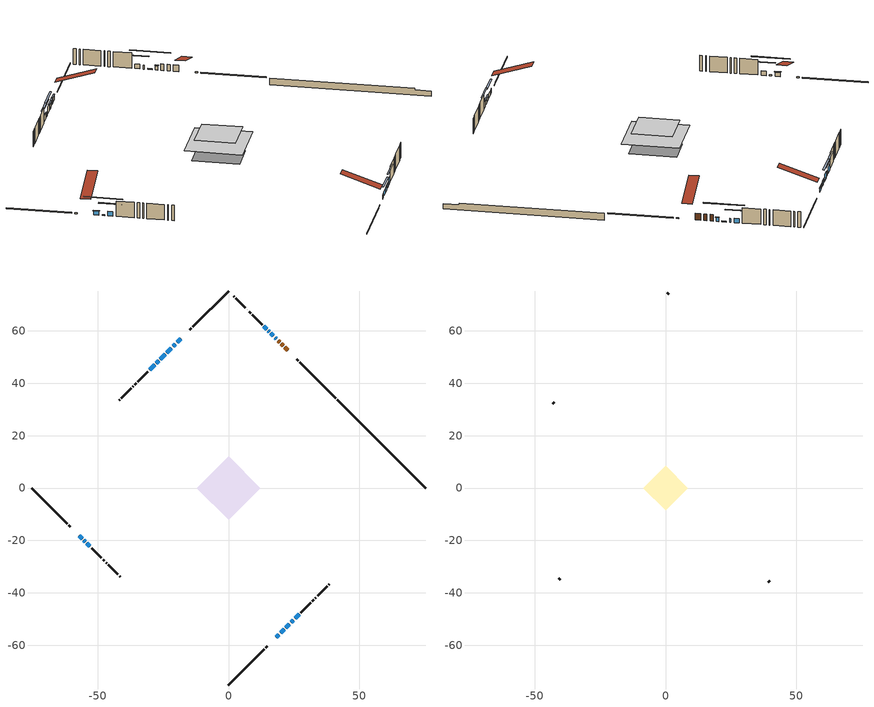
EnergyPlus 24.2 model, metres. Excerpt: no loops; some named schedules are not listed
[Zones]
conditioned space
 floor outside (Floor1 construction): -0.86,0 0,0.86 0.86,0 0,-0.86 z0.45
 floor adiabatic (AdiabaticFloorConstruction): -12.04,0 0,12.04 12.04,0 0,-12.04 z2.89
 floor foundation (Slab1 construction): -8.41,1.6 -1.6,8.41 8.41,-1.6 1.6,-8.41 z-1.68
 wall outside (RimJoist1 construction): 0,-75.21 13.65,-61.56 / -75.21,0 -61.56,-13.65 / 0,75.21 -13.65,61.56 / 40.93,34.28 27.28,47.93 z0.45:0.75
 wall outside (RimJoist2 construction): 14.31,-60.9 14.79,-60.41 / -60.9,-14.31 -60.41,-14.79 / -14.31,60.9 -14.79,60.41 / 26.62,48.59 26.13,49.07 z0.45:0.75
 wall outside (AdiabaticWallConstruction 1): 22.64,52.57 21.49,53.71 / 20.84,54.37 20.21,54.99 / 19.56,55.65 18.94,56.27 z0.45:2.48
 wall outside (AdiabaticWallConstruction): 18.29,-56.91 19.27,-55.94 / 18.28,56.93 17.81,57.4 / -18.29,56.91 -19.59,55.62 / -20.24,54.96 -21.11,54.1 / 21.95,-53.26 23.24,-51.97 / 23.9,-51.31 24.76,-50.45 / -56.91,-18.29 -55.84,-19.37 / -21.76,53.44 -23.49,51.72 / 15.5,59.71 15.23,59.98 / -26.63,48.57 -27.55,47.66 z0.45:1.67; 19.93,-55.28 21.29,-53.92 z0.45:1.82; 17.16,58.05 16.15,59.06 / -55.18,-20.03 -54.67,-20.53 z0.45:0.76; 14.57,60.64 13.49,61.72 / -54.02,-21.19 -52.94,-22.27 z0.45:1.85; -24.14,51.06 -25.98,49.23 / 25.42,-49.79 26.93,-48.28 z0.45:2.48; -28.21,47 -30.15,45.06 z0.45:2.28
 wall outside (Wall1 construction): 27.58,-47.63 31.36,-43.85 / -52.29,-22.92 -48.51,-26.7 / -30.8,44.4 -34.58,40.63 / 12.84,62.37 9.06,66.15 z0.45:5.33
 wall outside (Wall2 construction): 32.01,-43.19 32.52,-42.68 / -47.85,-27.35 -47.34,-27.86 / -35.23,39.97 -35.75,39.46 / 8.4,66.8 7.89,67.31 z0.45:5.33
 wall outside (Wall3 construction): 33.18,-42.03 33.33,-41.88 / -46.69,-28.52 -46.54,-28.67 / -36.4,38.81 -36.55,38.65 / 7.24,67.97 7.09,68.12 z0.45:5.33
 wall outside (Wall4 construction): 33.99,-41.22 37.65,-37.55 / -45.88,-29.33 -42.21,-32.99 / -37.21,38 -40.87,34.33 / 6.43,68.78 2.76,72.44 z0.45:5.33
 wall outside (Wall5 construction): 38.31,-36.9 38.5,-36.71 / -41.56,-33.65 -41.37,-33.84 / -41.53,33.68 -41.72,33.49 / 2.11,73.1 1.92,73.29 z0.45:5.33
 wall foundation (FoundationWall1 construction): 41.59,33.62,-1.68 41.59,33.62,0.45 71.85,3.36,0.45 71.85,3.36,-0.06 75.21,0,-0.06 75.21,0,-1.68
 window (WindowConstruction 14): 18.29,-56.91 19.27,-55.94 z0.45:1.67
 window (WindowConstruction 6): 18.28,56.93 17.81,57.4 z0.45:1.67
 window (WindowConstruction 7): -18.29,56.91 -19.59,55.62 z0.45:1.67
 window (WindowConstruction 8): -20.24,54.96 -21.11,54.1 z0.45:1.67
 window (WindowConstruction 9): 19.93,-55.28 21.29,-53.92 z0.45:1.82
 window (WindowConstruction 10): 21.95,-53.26 23.24,-51.97 z0.45:1.67
 window (WindowConstruction 11): 23.9,-51.31 24.76,-50.45 z0.45:1.67
 window (WindowConstruction 12): -56.91,-18.29 -55.84,-19.37 z0.45:1.67
 window (WindowConstruction 13): -21.76,53.44 -23.49,51.72 z0.45:1.67
 window (WindowConstruction 16): 17.16,58.05 16.15,59.06 z0.45:0.75
 window (WindowConstruction 17): -55.18,-20.03 -54.68,-20.53 z0.45:0.75
 window (WindowConstruction 15): 15.49,59.71 15.23,59.98 z0.45:1.67
 window (WindowConstruction): 14.57,60.64 13.49,61.71 z0.45:1.85
 window (WindowConstruction 1): -24.14,51.06 -25.98,49.23 z0.45:2.48
 window (WindowConstruction 2): -26.63,48.57 -27.55,47.66 z0.45:1.67
 window (WindowConstruction 3): 25.42,-49.79 26.92,-48.28 z0.45:2.48
 window (WindowConstruction 4): -54.02,-21.19 -52.94,-22.27 z0.45:1.85
 window (WindowConstruction 5): -28.21,47 -30.15,45.06 z0.45:2.28
 door (Door): 22.63,52.57 21.49,53.71 z0.45:2.48
 door (Door 1): 20.84,54.37 20.22,54.99 z0.45:2.48
 door (Door 2): 19.56,55.65 18.94,56.27 z0.45:2.48
 ceiling adiabatic (AdiabaticFloorConstruction): 0,-12.04 12.04,0 0,12.04 -12.04,0 z2.89
attic - vented
 floor to conditioned space (Floor2 construction Reversed): -8.52,0 0,8.52 8.52,0 0,-8.52 z5.33
 wall outside (Wall6 construction): 39.16,-36.05 39.76,-35.45 / -40.71,-34.5 -40.11,-35.1 / -42.38,32.83 -42.98,32.23 / 1.26,73.95 0.66,74.55 z0.45:5.33
 roof outside (Roof1 construction): 17.64,-57.57,5.33 9.34,-49.28,9.24 7.16,-51.46,9.24 15.45,-59.76,5.33; -57.57,-17.64,5.33 -49.28,-9.34,9.24 -51.46,-7.16,9.24 -59.76,-15.45,5.33; -17.64,57.57,5.33 -9.34,49.28,9.24 -7.16,51.46,9.24 -15.45,59.76,5.33; 23.29,51.92,5.33 15,43.62,9.24 17.18,41.44,9.24 25.48,49.73,5.33
shading: 17.67,57.54 18.42,56.79 18.71,57.08 17.96,57.83 z1.87; -19.73,55.48 -18.15,57.06 -18.44,57.35 -20.02,55.77 z1.87; -21.25,53.96 -20.1,55.11 -20.39,55.4 -21.54,54.25 z1.87; 23.16,-52.05 18.06,-57.15 18.35,-57.44 23.45,-52.34 z4.46; 23.38,-51.82 21.8,-53.4 22.1,-53.69 23.67,-52.12 z1.87; 24.9,-50.31 23.75,-51.45 24.05,-51.74 25.19,-50.6 z1.87; -55.69,-19.51 -57.06,-18.15 -57.35,-18.44 -55.98,-19.8 z1.87; -23.63,51.58 -21.62,53.59 -21.91,53.88 -23.92,51.87 z1.87; 12.35,62.86 20.96,54.25 21.25,54.54 12.64,63.15 z6.13; -50.87,-24.33 -58.98,-16.22 -59.27,-16.52 -51.16,-24.63 z6.13; 11.63,63.58 16.44,58.77 16.73,59.06 11.92,63.87 z4.49; -27.84,47.36 -22.28,52.93 -22.57,53.22 -28.13,47.66 z5.12; -29.42,45.79 -24.77,50.44 -25.06,50.73 -29.71,46.08 z4.31; 28.79,-46.42 23.55,-51.66 23.84,-51.95 29.08,-46.71 z5.12; -51.08,-24.13 -55.89,-19.32 -56.18,-19.61 -51.37,-24.42 z4.49; -32.01,43.19 -26.34,48.87 -26.63,49.16 -32.3,43.49 z4.92
[Building]
Building 1: Terrain=Suburbs
[Site:Location]
Toronto City Centre_ON: Latitude {deg}=43.63; Longitude {deg}=-79.39; Time Zone {hr}=-5; Elevation {m}=77; Keep Site Location Information=Yes
[Site:GroundTemperature:Shallow]
5.01852, 3.26908, 3.12898, 3.95918, 7.29196, 10.6092, 13.4851, 15.3069, 15.4617, 13.9799, 11.1774, 7.9619
[Site:WaterMainsTemperature]
Calculation Method=Schedule; Temperature Schedule=mains temperature schedule
[Material] Roughness=Rough; Thermal Absorptance=0.9
Name | Thickness {m} | Conductivity {W/m-K} | Density {kg/m3} | Specific Heat {J/kg-K} | Solar Absorptance | Visible Absorptance
asphalt or fiberglass shingles | 0.00635 | 0.162714 | 1121.4 | 1465.45 | 0.4 | 0.4
ceiling loosefill ins | 0.169333 | 0.0480833 | 16.02 | 1046.75 | 0.7 | 0.7
ceiling stud and cavity | 0.1397 | 1.10185 | 65.682 | 1177.47 | 0.7 | 0.7
concrete 4.0 in. | 0.1016 | 1.803125 | 2242.8 | 837.4 | 0.7 | 0.7
concrete 8.0 in. | 0.2032 | 1.803125 | 2242.8 | 837.4 | 0.7 | 0.7
door material | 0.04445 | 0.053851 | 512.64 | 1214.23 | 0.7 | 0.7
door material 1 | 0.04445 | 0.20624 | 512.64 | 1214.23 | 0.7 | 0.7
exterior vertical ins | 0.0457286 | 0.029427 | 32.04 | 1214.23 | 0.7 | 0.7
floor covering | 0.0127 | 0.0433444 | 54.468 | 1339.84 | 0.6 | 0.6
floor rigid ins; rim joist rigid ins; wall rigid ins | 0.051816 | 0.029427 | 32.04 | 1214.23 | 0.7 | 0.7
floor rigid ins 1; wall rigid ins 1 | 0.512978 | 0.029427 | 32.04 | 1214.23 | 0.7 | 0.7
floor stud and cavity | 0.1397 | 0.0884282 | 92.3553 | 1139.71 | 0.7 | 0.7
floor stud and cavity 1 | 0.1397 | 1.75129 | 37.0049 | 1207.88 | 0.7 | 0.7
furniture material conditioned space 1 | 0.1524 | 0.115458 | 640.8 | 1214.23 | 0.6 | 0.6
gypsum board | 0.0127 | 0.160291 | 801 | 837.4 | 0.6 | 0.6
gypsum board 1 | 0.0127 | 0.160291 | 801 | 837.4 | 0.7 | 0.7
osb sheathing 0.5 in. | 0.0127 | 0.115458 | 512.64 | 1214.23 | 0.7 | 0.7
osb sheathing 0.75 in. | 0.01905 | 0.115458 | 512.64 | 1214.23 | 0.7 | 0.7
osb sheathing 2.0 in. | 0.0508 | 0.115458 | 512.64 | 1214.23 | 0.7 | 0.7
rim joist stud and cavity | 0.0508 | 0.035244 | 125.044 | 1163.47 | 0.6 | 0.6
rim joist stud and cavity 1 | 0.0508 | 0.0382839 | 125.044 | 1163.47 | 0.6 | 0.6
slab rigid ins | 0.0052842 | 0.029427 | 32.04 | 1214.23 | 0.7 | 0.7
wall stud and cavity | 0.1397 | 0.158996 | 139.0536 | 1170.24 | 0.7 | 0.7
wall stud and cavity 1 | 0.1397 | 0.424288 | 139.0536 | 1170.24 | 0.7 | 0.7
wall stud and cavity 2 | 0.1397 | 0.290624 | 139.0536 | 1170.24 | 0.7 | 0.7
wall stud and cavity 3 | 0.1397 | 0.161917 | 139.0536 | 1170.24 | 0.7 | 0.7
wall stud and cavity 4 | 0.1397 | 0.344961 | 139.0536 | 1170.24 | 0.7 | 0.7
wall stud and cavity 5 | 0.0889 | 6.1454 | 50.32683 | 1063.81 | 0.6 | 0.6
wall stud and cavity 6 | 0.0889 | 0.380278 | 52.3479 | 1209.89 | 0.7 | 0.7
wall stud and cavity 7 | 0.0889 | 0.391764 | 83.0341 | 1211.67 | 0.7 | 0.7
wood siding | 0.0254 | 0.102417 | 544.68 | 1172.36 | 0.4 | 0.4
wood siding 1 | 0.00254 | 0.102417 | 544.68 | 1172.36 | 0.4 | 0.4
wood siding 2; wood siding 3; wood siding 4 | 0.0254 | 0.102417 | 544.68 | 1172.36 | 0.7 | 0.7
[WindowMaterial:SimpleGlazingSystem]
Name | U-Factor {W/m2-K} | Solar Heat Gain Coefficient
WindowMaterial | 2.91792 | 0.63
WindowMaterial 1 | 2.95029 | 0.62
WindowMaterial 10 | 3.30687 | 0.59
WindowMaterial 11 | 3.19501 | 0.31
WindowMaterial 2 | 2.93212 | 0.61
WindowMaterial 3 | 2.8884 | 0.67
WindowMaterial 4 | 2.88499 | 0.67
WindowMaterial 5 | 2.97868 | 0.54
WindowMaterial 6 | 2.93496 | 0.6
WindowMaterial 7 | 2.90941 | 0.64
WindowMaterial 8 | 2.92474 | 0.62
WindowMaterial 9 | 3.310274 | 0.62
[Construction]
AdiabaticFloorConstruction: floor stud and cavity 1, floor rigid ins 1, osb sheathing 0.75 in., floor covering
AdiabaticWallConstruction: wood siding 3, wall rigid ins 1, wall stud and cavity 6, gypsum board
AdiabaticWallConstruction 1: wood siding 4, wall rigid ins 1, wall stud and cavity 6, gypsum board
Door; Door 1: door material
Door 2: door material 1
Floor1 construction: floor stud and cavity, floor rigid ins, osb sheathing 0.75 in., floor covering
Floor2 construction Reversed: gypsum board, ceiling stud and cavity, ceiling loosefill ins
FoundationWall1 construction: concrete 8.0 in., gypsum board 1
furniture construction conditioned space 1: furniture material conditioned space 1
PartitionWallConstruction: gypsum board, wall stud and cavity 7, gypsum board
RimJoist1 construction: wood siding 2, rim joist rigid ins, osb sheathing 2.0 in., rim joist stud and cavity
RimJoist2 construction: wood siding 2, rim joist rigid ins, osb sheathing 2.0 in., rim joist stud and cavity 1
Roof1 construction: asphalt or fiberglass shingles
Slab1 construction: slab rigid ins, concrete 4.0 in.
Wall1 construction: wood siding, wall rigid ins, osb sheathing 0.5 in., wall stud and cavity, gypsum board
Wall2 construction: wood siding, wall rigid ins, osb sheathing 0.5 in., wall stud and cavity 1, gypsum board
Wall3 construction: wood siding, wall rigid ins, osb sheathing 0.5 in., wall stud and cavity 2, gypsum board
Wall4 construction: wood siding, wall rigid ins, osb sheathing 0.5 in., wall stud and cavity 3, gypsum board
Wall5 construction: wood siding, wall rigid ins, osb sheathing 0.5 in., wall stud and cavity 4, gypsum board
Wall6 construction: wood siding 1, wall stud and cavity 5
WindowConstruction; WindowConstruction 10; WindowConstruction 4; WindowConstruction 7: WindowMaterial
WindowConstruction 1: WindowMaterial 1
WindowConstruction 11; WindowConstruction 8: WindowMaterial 6
WindowConstruction 12: WindowMaterial 8
WindowConstruction 13; WindowConstruction 9: WindowMaterial 7
WindowConstruction 14: WindowMaterial 9
WindowConstruction 15: WindowMaterial 10
WindowConstruction 16; WindowConstruction 17: WindowMaterial 11
WindowConstruction 2: WindowMaterial 2
WindowConstruction 3: WindowMaterial 3
WindowConstruction 5: WindowMaterial 4
WindowConstruction 6: WindowMaterial 5
[Zone] Multiplier=1; Part of Total Floor Area=Yes
Name | Volume {m3}
attic - vented | 92.043
conditioned space | 1106.1
[Space]
Name | Zone | Volume {m3}
attic - vented 1 | attic - vented | 92.043
conditioned space 1 | conditioned space | 1106.1
[ZoneInfiltration:EffectiveLeakageArea]
infil attic - vented 1: Zone or Space=attic - vented 1; Schedule=Always On Discrete; Effective Air Leakage Area {cm2}=6106.11; Stack Coefficient=0.000611004; Wind Coefficient=1.6701e-05
[ZoneMixing]
whole house fan mix: Zone or Space=attic - vented; Schedule=Always On Continuous; Design Flow Rate Calculation Method=Flow/Zone; Design Flow Rate {m3/s}=0; Source Zone or Space=conditioned space
[SurfaceProperty:ExposedFoundationPerimeter]
Slab1: Exposed Perimeter Calculation Method=TotalExposedPerimeter; Total Exposed Perimeter {m}=47.548
[InternalMass] Zone or ZoneList=conditioned space; Space or SpaceList=conditioned space 1
Name | Construction | Surface Area {m2}
furniture mass conditioned space 1 | furniture construction conditioned space 1 | 171
partition wall mass | PartitionWallConstruction | 427.5
[Lights]
interior lighting: Zone or ZoneList or Space or SpaceList=conditioned space 1; Schedule=interior lighting schedule; Design Level Calculation Method=LightingLevel; Lighting Level {W}=343.2; Return Air Fraction=0; Fraction Radiant=0.6; Fraction Visible=0.2; Fraction Replaceable=1
[People]
occupants: Zone or ZoneList or Space or SpaceList=conditioned space 1; Number of People Schedule=occupants schedule; Number of People Calculation Method=People; Number of People=3; Fraction Radiant=0.314171; Sensible Heat Fraction=0.56303; Activity Level Schedule=occupants activity schedule; Carbon Dioxide Generation Rate {m3/s-W}=0; Enable ASHRAE 55 Comfort Warnings=No; Mean Radiant Temperature Calculation Type=EnclosureAveraged
[ElectricEquipment] Zone or ZoneList or Space or SpaceList=conditioned space 1; Design Level Calculation Method=EquipmentLevel
Name | Schedule | Design Level {W} | Fraction Latent | Fraction Radiant | Fraction Lost
clothes dryer | clothes dryer schedule | 140.772 | 0.015 | 0.081 | 0.85
clothes washer | clothes washer schedule | 32.1985 | 0.03 | 0.162 | 0.7
cooking range | cooking range schedule | 215.147 | 0.08 | 0.432 | 0.2
dishwasher | dishwasher schedule | 66.8632 | 0.3 | 0.18 | 0.4
fridge | fridge schedule | 72.9452 | 0 | 0.6 | 0
mech vent bath fan 0 | mech vent bath fan 0 schedule | 50.2 | 0 | 0 | 1
mech vent bath fan 1 | mech vent bath fan 1 schedule | 50.2 | 0 | 0 | 1
mech vent house fan | mech vent house fan schedule | 0 | 0 | 0 | 1
mech vent house fan cfis | mech vent house fan cfis schedule | 0 | 0 | 0 | 0
mech vent range fan 0 | mech vent range fan 0 schedule | 57 | 0 | 0 | 1
misc plug loads | misc plug loads schedule | 494.7 | 0.045 | 0.513 | 0.1
whole house fan | Always On Discrete | 0 | 0 | 0 | 1
[OtherEquipment] Zone or ZoneList or Space or SpaceList=conditioned space 1; Design Level Calculation Method=EquipmentLevel
Name | Fuel Type | Schedule | Design Level {W} | Fraction Latent | Fraction Radiant | Fraction Lost
clothes dryer 1 | Electricity | clothes dryer schedule | 0 | 0.015 | 0.081 | 0.85
cooking range 1 | Electricity | cooking range schedule | 0 | 0.08 | 0.432 | 0.2
general water use latent | None | general water use schedule | 62.594 | 1 | 0 | 0
general water use sensible | None | general water use schedule | -61.6891 | 0 | 0.6 | 0
mech vent house fan latent load | None | Always On Discrete | 0 | 1 | 0 | 0
mech vent house fan sensible load | None | Always On Discrete | 0 | 0 | 0 | 0
water heater energy adjustment1 | NaturalGas | Always On Discrete | 0.01 | 0 | 0 | 1
[ZoneInfiltration:DesignFlowRate] Zone or ZoneList or Space or SpaceList=conditioned space 1; Schedule=Always On Discrete; Design Flow Rate Calculation Method=Flow/Zone; Design Flow Rate {m3/s}=0
infil flow; natural vent flow; whole house fan flow
[Foundation:Kiva]
Foundation Kiva 1: Initial Indoor Air Temperature {C}=18; Wall Height Above Grade {m}=0.450007; Wall Depth Below Slab {m}=0.2032; Custom Block Material Name 1=exterior vertical ins; Custom Block Depth 1 {m}=2.13; Custom Block X Position 1 {m}=0.2159; Custom Block Z Position 1 {m}=0
[Foundation:Kiva:Settings]
Soil Conductivity {W/m-K}=0.849921; Soil Density {kg/m3}=1842.3; Soil Specific Heat {J/kg-K}=418.7; Ground Solar Absorptivity=0.9; Ground Thermal Absorptivity=0.9; Ground Surface Roughness {m}=0.03; Far-Field Width {m}=40; Deep-Ground Boundary Condition=ZeroFlux; Deep-Ground Depth {m}=40; Minimum Cell Dimension {m}=0.2; Maximum Cell Growth Coefficient=3; Simulation Timestep=Timestep
[Exterior:Lights]
exterior lighting: Schedule=exterior lighting schedule; Design Level {W}=75.6
[Schedule:Constant]
Name | Hourly Value
Always On Continuous; mech vent house fan schedule; mech vent house fan cfis schedule; Always On Discrete | 1
occupants activity schedule | 117.228
fridge schedule | 0
[Schedule:Week:Daily]
interior lighting schedule Week Rule - Jan1-Jan27: interior lighting schedule day, interior lighting schedule day, interior lighting schedule day, interior lighting schedule day, interior lighting schedule day, interior lighting schedule day, interior lighting schedule day, interior lighting schedule default day, interior lighting schedule default day, interior lighting schedule default day, interior lighting schedule default day, interior lighting schedule default day
interior lighting schedule Week Rule - Jan28-Feb3: interior lighting schedule day, interior lighting schedule day, interior lighting schedule day, interior lighting schedule day, interior lighting schedule day 1, interior lighting schedule day 1, interior lighting schedule day 1, interior lighting schedule default day, interior lighting schedule default day, interior lighting schedule default day, interior lighting schedule default day, interior lighting schedule default day
interior lighting schedule Week Rule - Feb4-Feb24: interior lighting schedule day 1, interior lighting schedule day 1, interior lighting schedule day 1, interior lighting schedule day 1, interior lighting schedule day 1, interior lighting schedule day 1, interior lighting schedule day 1, interior lighting schedule default day, interior lighting schedule default day, interior lighting schedule default day, interior lighting schedule default day, interior lighting schedule default day
interior lighting schedule Week Rule - Feb25-Mar3: interior lighting schedule day 1, interior lighting schedule day 1, interior lighting schedule day 1, interior lighting schedule day 1, interior lighting schedule day 2, interior lighting schedule day 2, interior lighting schedule day 2, interior lighting schedule default day, interior lighting schedule default day, interior lighting schedule default day, interior lighting schedule default day, interior lighting schedule default day
interior lighting schedule Week Rule - Mar4-Mar31: interior lighting schedule day 2, interior lighting schedule day 2, interior lighting schedule day 2, interior lighting schedule day 2, interior lighting schedule day 2, interior lighting schedule day 2, interior lighting schedule day 2, interior lighting schedule default day, interior lighting schedule default day, interior lighting schedule default day, interior lighting schedule default day, interior lighting schedule default day
interior lighting schedule Week Rule - Apr1-Apr28: interior lighting schedule day 3, interior lighting schedule day 3, interior lighting schedule day 3, interior lighting schedule day 3, interior lighting schedule day 3, interior lighting schedule day 3, interior lighting schedule day 3, interior lighting schedule default day, interior lighting schedule default day, interior lighting schedule default day, interior lighting schedule default day, interior lighting schedule default day
interior lighting schedule Week Rule - Apr29-May5: interior lighting schedule day 3, interior lighting schedule day 3, interior lighting schedule day 4, interior lighting schedule day 4, interior lighting schedule day 4, interior lighting schedule day 4, interior lighting schedule day 4, interior lighting schedule default day, interior lighting schedule default day, interior lighting schedule default day, interior lighting schedule default day, interior lighting schedule default day
interior lighting schedule Week Rule - May6-May26: interior lighting schedule day 4, interior lighting schedule day 4, interior lighting schedule day 4, interior lighting schedule day 4, interior lighting schedule day 4, interior lighting schedule day 4, interior lighting schedule day 4, interior lighting schedule default day, interior lighting schedule default day, interior lighting schedule default day, interior lighting schedule default day, interior lighting schedule default day
interior lighting schedule Week Rule - May27-Jun2: interior lighting schedule day 4, interior lighting schedule day 4, interior lighting schedule day 4, interior lighting schedule day 4, interior lighting schedule day 4, interior lighting schedule day 5, interior lighting schedule day 5, interior lighting schedule default day, interior lighting schedule default day, interior lighting schedule default day, interior lighting schedule default day, interior lighting schedule default day
interior lighting schedule Week Rule - Jun3-Jun30: interior lighting schedule day 5, interior lighting schedule day 5, interior lighting schedule day 5, interior lighting schedule day 5, interior lighting schedule day 5, interior lighting schedule day 5, interior lighting schedule day 5, interior lighting schedule default day, interior lighting schedule default day, interior lighting schedule default day, interior lighting schedule default day, interior lighting schedule default day
interior lighting schedule Week Rule - Jul1-Jul28: interior lighting schedule day 6, interior lighting schedule day 6, interior lighting schedule day 6, interior lighting schedule day 6, interior lighting schedule day 6, interior lighting schedule day 6, interior lighting schedule day 6, interior lighting schedule default day, interior lighting schedule default day, interior lighting schedule default day, interior lighting schedule default day, interior lighting schedule default day
interior lighting schedule Week Rule - Jul29-Aug4: interior lighting schedule day 6, interior lighting schedule day 6, interior lighting schedule day 6, interior lighting schedule day 7, interior lighting schedule day 7, interior lighting schedule day 7, interior lighting schedule day 7, interior lighting schedule default day, interior lighting schedule default day, interior lighting schedule default day, interior lighting schedule default day, interior lighting schedule default day
interior lighting schedule Week Rule - Aug5-Aug25: interior lighting schedule day 7, interior lighting schedule day 7, interior lighting schedule day 7, interior lighting schedule day 7, interior lighting schedule day 7, interior lighting schedule day 7, interior lighting schedule day 7, interior lighting schedule default day, interior lighting schedule default day, interior lighting schedule default day, interior lighting schedule default day, interior lighting schedule default day
interior lighting schedule Week Rule - Aug26-Sep1: interior lighting schedule day 7, interior lighting schedule day 7, interior lighting schedule day 7, interior lighting schedule day 7, interior lighting schedule day 7, interior lighting schedule day 7, interior lighting schedule day 8, interior lighting schedule default day, interior lighting schedule default day, interior lighting schedule default day, interior lighting schedule default day, interior lighting schedule default day
interior lighting schedule Week Rule - Sep2-Sep29: interior lighting schedule day 8, interior lighting schedule day 8, interior lighting schedule day 8, interior lighting schedule day 8, interior lighting schedule day 8, interior lighting schedule day 8, interior lighting schedule day 8, interior lighting schedule default day, interior lighting schedule default day, interior lighting schedule default day, interior lighting schedule default day, interior lighting schedule default day
interior lighting schedule Week Rule - Sep30-Oct6: interior lighting schedule day 8, interior lighting schedule day 9, interior lighting schedule day 9, interior lighting schedule day 9, interior lighting schedule day 9, interior lighting schedule day 9, interior lighting schedule day 9, interior lighting schedule default day, interior lighting schedule default day, interior lighting schedule default day, interior lighting schedule default day, interior lighting schedule default day
interior lighting schedule Week Rule - Oct7-Oct27: interior lighting schedule day 9, interior lighting schedule day 9, interior lighting schedule day 9, interior lighting schedule day 9, interior lighting schedule day 9, interior lighting schedule day 9, interior lighting schedule day 9, interior lighting schedule default day, interior lighting schedule default day, interior lighting schedule default day, interior lighting schedule default day, interior lighting schedule default day
interior lighting schedule Week Rule - Oct28-Nov3: interior lighting schedule day 9, interior lighting schedule day 9, interior lighting schedule day 9, interior lighting schedule day 9, interior lighting schedule day 10, interior lighting schedule day 10, interior lighting schedule day 10, interior lighting schedule default day, interior lighting schedule default day, interior lighting schedule default day, interior lighting schedule default day, interior lighting schedule default day
interior lighting schedule Week Rule - Nov4-Nov24: interior lighting schedule day 10, interior lighting schedule day 10, interior lighting schedule day 10, interior lighting schedule day 10, interior lighting schedule day 10, interior lighting schedule day 10, interior lighting schedule day 10, interior lighting schedule default day, interior lighting schedule default day, interior lighting schedule default day, interior lighting schedule default day, interior lighting schedule default day
interior lighting schedule Week Rule - Nov25-Dec1: interior lighting schedule day 10, interior lighting schedule day 10, interior lighting schedule day 10, interior lighting schedule day 10, interior lighting schedule day 10, interior lighting schedule day 10, interior lighting schedule day 11, interior lighting schedule default day, interior lighting schedule default day, interior lighting schedule default day, interior lighting schedule default day, interior lighting schedule default day
interior lighting schedule Week Rule - Dec2-Dec31: interior lighting schedule day 11, interior lighting schedule day 11, interior lighting schedule day 11, interior lighting schedule day 11, interior lighting schedule day 11, interior lighting schedule day 11, interior lighting schedule day 11, interior lighting schedule default day, interior lighting schedule default day, interior lighting schedule default day, interior lighting schedule default day, interior lighting schedule default day
occupants schedule Week Rule - Jan1-Dec31: occupants schedule day, occupants schedule day, occupants schedule day, occupants schedule day, occupants schedule day, occupants schedule day, occupants schedule day, occupants schedule default day, occupants schedule default day, occupants schedule default day, occupants schedule default day, occupants schedule default day
clothes dryer schedule Week Rule - Jan1-Dec31: clothes dryer schedule day, clothes dryer schedule day, clothes dryer schedule day, clothes dryer schedule day, clothes dryer schedule day, clothes dryer schedule day, clothes dryer schedule day, clothes dryer schedule default day, clothes dryer schedule default day, clothes dryer schedule default day, clothes dryer schedule default day, clothes dryer schedule default day
clothes washer schedule Week Rule - Jan1-Dec31: clothes washer schedule day, clothes washer schedule day, clothes washer schedule day, clothes washer schedule day, clothes washer schedule day, clothes washer schedule day, clothes washer schedule day, clothes washer schedule default day, clothes washer schedule default day, clothes washer schedule default day, clothes washer schedule default day, clothes washer schedule default day
cooking range schedule Week Rule - Jan1-Dec31: cooking range schedule day, cooking range schedule day, cooking range schedule day, cooking range schedule day, cooking range schedule day, cooking range schedule day, cooking range schedule day, cooking range schedule default day, cooking range schedule default day, cooking range schedule default day, cooking range schedule default day, cooking range schedule default day
dishwasher schedule Week Rule - Jan1-Dec31: dishwasher schedule day, dishwasher schedule day, dishwasher schedule day, dishwasher schedule day, dishwasher schedule day, dishwasher schedule day, dishwasher schedule day, dishwasher schedule default day, dishwasher schedule default day, dishwasher schedule default day, dishwasher schedule default day, dishwasher schedule default day
mech vent bath fan 0 schedule Week Rule - Jan1-Dec31: mech vent bath fan 0 schedule day, mech vent bath fan 0 schedule day, mech vent bath fan 0 schedule day, mech vent bath fan 0 schedule day, mech vent bath fan 0 schedule day, mech vent bath fan 0 schedule day, mech vent bath fan 0 schedule day, mech vent bath fan 0 schedule default day, mech vent bath fan 0 schedule default day, mech vent bath fan 0 schedule default day, mech vent bath fan 0 schedule default day, mech vent bath fan 0 schedule default day
mech vent bath fan 1 schedule Week Rule - Jan1-Dec31: mech vent bath fan 1 schedule day, mech vent bath fan 1 schedule day, mech vent bath fan 1 schedule day, mech vent bath fan 1 schedule day, mech vent bath fan 1 schedule day, mech vent bath fan 1 schedule day, mech vent bath fan 1 schedule day, mech vent bath fan 1 schedule default day, mech vent bath fan 1 schedule default day, mech vent bath fan 1 schedule default day, mech vent bath fan 1 schedule default day, mech vent bath fan 1 schedule default day
mech vent range fan 0 schedule Week Rule - Jan1-Dec31: mech vent range fan 0 schedule day, mech vent range fan 0 schedule day, mech vent range fan 0 schedule day, mech vent range fan 0 schedule day, mech vent range fan 0 schedule day, mech vent range fan 0 schedule day, mech vent range fan 0 schedule day, mech vent range fan 0 schedule default day, mech vent range fan 0 schedule default day, mech vent range fan 0 schedule default day, mech vent range fan 0 schedule default day, mech vent range fan 0 schedule default day
misc plug loads schedule Week Rule - Jan1-Dec31: misc plug loads schedule day, misc plug loads schedule day, misc plug loads schedule day, misc plug loads schedule day, misc plug loads schedule day, misc plug loads schedule day, misc plug loads schedule day, misc plug loads schedule default day, misc plug loads schedule default day, misc plug loads schedule default day, misc plug loads schedule default day, misc plug loads schedule default day
general water use schedule Week Rule - Jan1-Dec31: general water use schedule day, general water use schedule day, general water use schedule day, general water use schedule day, general water use schedule day, general water use schedule day, general water use schedule day, general water use schedule default day, general water use schedule default day, general water use schedule default day, general water use schedule default day, general water use schedule default day
exterior lighting schedule Week Rule - Jan1-Jan27: exterior lighting schedule day, exterior lighting schedule day, exterior lighting schedule day, exterior lighting schedule day, exterior lighting schedule day, exterior lighting schedule day, exterior lighting schedule day, exterior lighting schedule default day, exterior lighting schedule default day, exterior lighting schedule default day, exterior lighting schedule default day, exterior lighting schedule default day
exterior lighting schedule Week Rule - Jan28-Feb3: exterior lighting schedule day, exterior lighting schedule day, exterior lighting schedule day, exterior lighting schedule day, exterior lighting schedule day 1, exterior lighting schedule day 1, exterior lighting schedule day 1, exterior lighting schedule default day, exterior lighting schedule default day, exterior lighting schedule default day, exterior lighting schedule default day, exterior lighting schedule default day
exterior lighting schedule Week Rule - Feb4-Feb24: exterior lighting schedule day 1, exterior lighting schedule day 1, exterior lighting schedule day 1, exterior lighting schedule day 1, exterior lighting schedule day 1, exterior lighting schedule day 1, exterior lighting schedule day 1, exterior lighting schedule default day, exterior lighting schedule default day, exterior lighting schedule default day, exterior lighting schedule default day, exterior lighting schedule default day
exterior lighting schedule Week Rule - Feb25-Mar3: exterior lighting schedule day 1, exterior lighting schedule day 1, exterior lighting schedule day 1, exterior lighting schedule day 1, exterior lighting schedule day 2, exterior lighting schedule day 2, exterior lighting schedule day 2, exterior lighting schedule default day, exterior lighting schedule default day, exterior lighting schedule default day, exterior lighting schedule default day, exterior lighting schedule default day
exterior lighting schedule Week Rule - Mar4-Mar31: exterior lighting schedule day 2, exterior lighting schedule day 2, exterior lighting schedule day 2, exterior lighting schedule day 2, exterior lighting schedule day 2, exterior lighting schedule day 2, exterior lighting schedule day 2, exterior lighting schedule default day, exterior lighting schedule default day, exterior lighting schedule default day, exterior lighting schedule default day, exterior lighting schedule default day
[Schedule:Year]
interior lighting schedule: interior lighting schedule Week Rule - Jan1-Jan27, 1, 1, 1, 27, interior lighting schedule Week Rule - Jan28-Feb3, 1, 28, 2, 3, interior lighting schedule Week Rule - Feb4-Feb24, 2, 4, 2, 24, interior lighting schedule Week Rule - Feb25-Mar3, 2, 25, 3, 3, interior lighting schedule Week Rule - Mar4-Mar31, 3, 4, 3, 31, interior lighting schedule Week Rule - Apr1-Apr28, 4, 1, 4, 28, interior lighting schedule Week Rule - Apr29-May5, 4, 29, 5, 5, interior lighting schedule Week Rule - May6-May26, 5, 6, 5, 26, interior lighting schedule Week Rule - May27-Jun2, 5, 27, 6, 2, interior lighting schedule Week Rule - Jun3-Jun30, 6, 3, 6, 30, interior lighting schedule Week Rule - Jul1-Jul28, 7, 1, 7, 28, interior lighting schedule Week Rule - Jul29-Aug4, 7, 29, 8, 4, interior lighting schedule Week Rule - Aug5-Aug25, 8, 5, 8, 25, interior lighting schedule Week Rule - Aug26-Sep1, 8, 26, 9, 1, interior lighting schedule Week Rule - Sep2-Sep29, 9, 2, 9, 29, interior lighting schedule Week Rule - Sep30-Oct6, 9, 30, 10, 6, interior lighting schedule Week Rule - Oct7-Oct27, 10, 7, 10, 27, interior lighting schedule Week Rule - Oct28-Nov3, 10, 28, 11, 3, interior lighting schedule Week Rule - Nov4-Nov24, 11, 4, 11, 24, interior lighting schedule Week Rule - Nov25-Dec1, 11, 25, 12, 1, interior lighting schedule Week Rule - Dec2-Dec31, 12, 2, 12, 31
occupants schedule: occupants schedule Week Rule - Jan1-Dec31, 1, 1, 12, 31
clothes dryer schedule: clothes dryer schedule Week Rule - Jan1-Dec31, 1, 1, 12, 31
clothes washer schedule: clothes washer schedule Week Rule - Jan1-Dec31, 1, 1, 12, 31
cooking range schedule: cooking range schedule Week Rule - Jan1-Dec31, 1, 1, 12, 31
dishwasher schedule: dishwasher schedule Week Rule - Jan1-Dec31, 1, 1, 12, 31
mech vent bath fan 0 schedule: mech vent bath fan 0 schedule Week Rule - Jan1-Dec31, 1, 1, 12, 31
mech vent bath fan 1 schedule: mech vent bath fan 1 schedule Week Rule - Jan1-Dec31, 1, 1, 12, 31
mech vent range fan 0 schedule: mech vent range fan 0 schedule Week Rule - Jan1-Dec31, 1, 1, 12, 31
misc plug loads schedule: misc plug loads schedule Week Rule - Jan1-Dec31, 1, 1, 12, 31
general water use schedule: general water use schedule Week Rule - Jan1-Dec31, 1, 1, 12, 31
exterior lighting schedule: exterior lighting schedule Week Rule - Jan1-Jan27, 1, 1, 1, 27, exterior lighting schedule Week Rule - Jan28-Feb3, 1, 28, 2, 3, exterior lighting schedule Week Rule - Feb4-Feb24, 2, 4, 2, 24, exterior lighting schedule Week Rule - Feb25-Mar3, 2, 25, 3, 3, exterior lighting schedule Week Rule - Mar4-Mar31, 3, 4, 3, 31, exterior lighting schedule Week Rule - Apr1-Apr28, 4, 1, 4, 28, exterior lighting schedule Week Rule - Apr29-May5, 4, 29, 5, 5, exterior lighting schedule Week Rule - May6-May26, 5, 6, 5, 26, exterior lighting schedule Week Rule - May27-Jun2, 5, 27, 6, 2, exterior lighting schedule Week Rule - Jun3-Jun30, 6, 3, 6, 30, exterior lighting schedule Week Rule - Jul1-Jul28, 7, 1, 7, 28, exterior lighting schedule Week Rule - Jul29-Aug4, 7, 29, 8, 4, exterior lighting schedule Week Rule - Aug5-Aug25, 8, 5, 8, 25, exterior lighting schedule Week Rule - Aug26-Sep1, 8, 26, 9, 1, exterior lighting schedule Week Rule - Sep2-Sep29, 9, 2, 9, 29, exterior lighting schedule Week Rule - Sep30-Oct6, 9, 30, 10, 6, exterior lighting schedule Week Rule - Oct7-Oct27, 10, 7, 10, 27, exterior lighting schedule Week Rule - Oct28-Nov3, 10, 28, 11, 3, exterior lighting schedule Week Rule - Nov4-Nov24, 11, 4, 11, 24, exterior lighting schedule Week Rule - Nov25-Dec1, 11, 25, 12, 1, exterior lighting schedule Week Rule - Dec2-Dec31, 12, 2, 12, 31
[Schedule:Compact]
mains temperature schedule: Through: 01/01, For: AllDays, Until: 24:00, 8.80333, Through: 01/02, For: AllDays, Until: 24:00, 8.74333, Through: 01/03, For: AllDays, Until: 24:00, 8.68389, Through: 01/04, For: AllDays, Until: 24:00, 8.62611, Through: 01/05, For: AllDays, Until: 24:00, 8.56944, Through: 01/06, For: AllDays, Until: 24:00, 8.51389, Through: 01/07, For: AllDays, Until: 24:00, 8.45944, Through: 01/08, For: AllDays, Until: 24:00, 8.40611, Through: 01/09, For: AllDays, Until: 24:00, 8.35389, Through: 01/10, For: AllDays, Until: 24:00, 8.30278, Through: 01/11, For: AllDays, Until: 24:00, 8.25333, Through: 01/12, For: AllDays, Until: 24:00, 8.205, Through: 01/13, For: AllDays, Until: 24:00, 8.15778, Through: 01/14, For: AllDays, Until: 24:00, 8.11222, Through: 01/15, For: AllDays, Until: 24:00, 8.06778, Through: 01/16, For: AllDays, Until: 24:00, 8.02444, Through: 01/17, For: AllDays, Until: 24:00, 7.98222, Through: 01/18, For: AllDays, Until: 24:00, 7.94167, Through: 01/19, For: AllDays, Until: 24:00, 7.90222, Through: 01/20, For: AllDays, Until: 24:00, 7.86444, Through: 01/21, For: AllDays, Until: 24:00, 7.82778, Through: 01/22, For: AllDays, Until: 24:00, 7.79278, Through: 01/23, For: AllDays, Until: 24:00, 7.75889, Through: 01/24, For: AllDays, Until: 24:00, 7.72667, Through: 01/25, For: AllDays, Until: 24:00, 7.69556, Through: 01/26, For: AllDays, Until: 24:00, 7.66611, Through: 01/27, For: AllDays, Until: 24:00, 7.63778, Through: 01/28, For: AllDays, Until: 24:00, 7.61111, Through: 01/29, For: AllDays, Until: 24:00, 7.58556, Through: 01/30, For: AllDays, Until: 24:00, 7.56167, Through: 01/31, For: AllDays, Until: 24:00, 7.53944, Through: 02/01, For: AllDays, Until: 24:00, 7.51833, Through: 02/02, For: AllDays, Until: 24:00, 7.49889, Through: 02/03, For: AllDays, Until: 24:00, 7.48111, Through: 02/04, For: AllDays, Until: 24:00, 7.46444, Through: 02/05, For: AllDays, Until: 24:00, 7.44944, Through: 02/06, For: AllDays, Until: 24:00, 7.43556, Through: 02/07, For: AllDays, Until: 24:00, 7.42333, Through: 02/08, For: AllDays, Until: 24:00, 7.41278, Through: 02/09, For: AllDays, Until: 24:00, 7.40389, Through: 02/10, For: AllDays, Until: 24:00, 7.39611, Through: 02/11, For: AllDays, Until: 24:00, 7.39, Through: 02/12, For: AllDays, Until: 24:00, 7.38556, Through: 02/13, For: AllDays, Until: 24:00, 7.38222, Through: 02/14, For: AllDays, Until: 24:00, 7.38056, Through: 02/15, For: AllDays, Until: 24:00, 7.38056, Through: 02/16, For: AllDays, Until: 24:00, 7.38222, Through: 02/17, For: AllDays, Until: 24:00, 7.385, Through: 02/18, For: AllDays, Until: 24:00, 7.38944, Through: 02/19, For: AllDays, Until: 24:00, 7.395, Through: 02/20, For: AllDays, Until: 24:00, 7.40278, Through: 02/21, For: AllDays, Until: 24:00, 7.41167, Through: 02/22, For: AllDays, Until: 24:00, 7.42222, Through: 02/23, For: AllDays, Until: 24:00, 7.43389, Through: 02/24, For: AllDays, Until: 24:00, 7.44722, Through: 02/25, For: AllDays, Until: 24:00, 7.46222, Through: 02/26, For: AllDays, Until: 24:00, 7.47833, Through: 02/27, For: AllDays, Until: 24:00, 7.49611, Through: 02/28, For: AllDays, Until: 24:00, 7.51556, Through: 03/01, For: AllDays, Until: 24:00, 7.53667, Through: 03/02, For: AllDays, Until: 24:00, 7.55889, Through: 03/03, For: AllDays, Until: 24:00, 7.58222, Through: 03/04, For: AllDays, Until: 24:00, 7.60722, Through: 03/05, For: AllDays, Until: 24:00, 7.63389, Through: 03/06, For: AllDays, Until: 24:00, 7.66222, Through: 03/07, For: AllDays, Until: 24:00, 7.69111, Through: 03/08, For: AllDays, Until: 24:00, 7.72222, Through: 03/09, For: AllDays, Until: 24:00, 7.75444, Through: 03/10, For: AllDays, Until: 24:00, 7.78778, Through: 03/11, For: AllDays, Until: 24:00, 7.82278, Through: 03/12, For: AllDays, Until: 24:00, 7.85944, Through: 03/13, For: AllDays, Until: 24:00, 7.89722, Through: 03/14, For: AllDays, Until: 24:00, 7.93611, Through: 03/15, For: AllDays, Until: 24:00, 7.97667, Through: 03/16, For: AllDays, Until: 24:00, 8.01833, Through: 03/17, For: AllDays, Until: 24:00, 8.06167, Through: 03/18, For: AllDays, Until: 24:00, 8.10611, Through: 03/19, For: AllDays, Until: 24:00, 8.15167, Through: 03/20, For: AllDays, Until: 24:00, 8.19833, Through: 03/21, For: AllDays, Until: 24:00, 8.24667, Through: 03/22, For: AllDays, Until: 24:00, 8.29611, Through: 03/23, For: AllDays, Until: 24:00, 8.34667, Through: 03/24, For: AllDays, Until: 24:00, 8.39889, Through: 03/25, For: AllDays, Until: 24:00, 8.45167, Through: 03/26, For: AllDays, Until: 24:00, 8.50611, Through: 03/27, For: AllDays, Until: 24:00, 8.56167, Through: 03/28, For: AllDays, Until: 24:00, 8.61833, Through: 03/29, For: AllDays, Until: 24:00, 8.67611, Through: 03/30, For: AllDays, Until: 24:00, 8.735, Through: 03/31, For: AllDays, Until: 24:00, 8.795, Through: 04/01, For: AllDays, Until: 24:00, 8.85611, Through: 04/02, For: AllDays, Until: 24:00, 8.91833, Through: 04/03, For: AllDays, Until: 24:00, 8.98167, Through: 04/04, For: AllDays, Until: 24:00, 9.04556, Through: 04/05, For: AllDays, Until: 24:00, 9.11111, Through: 04/06, For: AllDays, Until: 24:00, 9.17722, Through: 04/07, For: AllDays, Until: 24:00, 9.24444, Through: 04/08, For: AllDays, Until: 24:00, 9.31222, Through: 04/09, For: AllDays, Until: 24:00, 9.38167, Through: 04/10, For: AllDays, Until: 24:00, 9.45167, Through: 04/11, For: AllDays, Until: 24:00, 9.52222, Through: 04/12, For: AllDays, Until: 24:00, 9.59444, Through: 04/13, For: AllDays, Until: 24:00, 9.66667, Through: 04/14, For: AllDays, Until: 24:00, 9.74, Through: 04/15, For: AllDays, Until: 24:00, 9.81444, Through: 04/16, For: AllDays, Until: 24:00, 9.88944, Through: 04/17, For: AllDays, Until: 24:00, 9.96556, Through: 04/18, For: AllDays, Until: 24:00, 10.0417, Through: 04/19, For: AllDays, Until: 24:00, 10.1189, Through: 04/20, For: AllDays, Until: 24:00, 10.1972, Through: 04/21, For: AllDays, Until: 24:00, 10.2756, Through: 04/22, For: AllDays, Until: 24:00, 10.355, Through: 04/23, For: AllDays, Until: 24:00, 10.435, Through: 04/24, For: AllDays, Until: 24:00, 10.515, Through: 04/25, For: AllDays, Until: 24:00, 10.5961, Through: 04/26, For: AllDays, Until: 24:00, 10.6778, Through: 04/27, For: AllDays, Until: 24:00, 10.76, Through: 04/28, For: AllDays, Until: 24:00, 10.8428, Through: 04/29, For: AllDays, Until: 24:00, 10.9261, Through: 04/30, For: AllDays, Until: 24:00, 11.0094, Through: 05/01, For: AllDays, Until: 24:00, 11.0933, Through: 05/02, For: AllDays, Until: 24:00, 11.1778, Through: 05/03, For: AllDays, Until: 24:00, 11.2628, Through: 05/04, For: AllDays, Until: 24:00, 11.3478, Through: 05/05, For: AllDays, Until: 24:00, 11.4333, Through: 05/06, For: AllDays, Until: 24:00, 11.5189, Through: 05/07, For: AllDays, Until: 24:00, 11.605, Through: 05/08, For: AllDays, Until: 24:00, 11.6917, Through: 05/09, For: AllDays, Until: 24:00, 11.7778, Through: 05/10, For: AllDays, Until: 24:00, 11.865, Through: 05/11, For: AllDays, Until: 24:00, 11.9517, Through: 05/12, For: AllDays, Until: 24:00, 12.0389, Through: 05/13, For: AllDays, Until: 24:00, 12.1261, Through: 05/14, For: AllDays, Until: 24:00, 12.2133, Through: 05/15, For: AllDays, Until: 24:00, 12.3006, Through: 05/16, For: AllDays, Until: 24:00, 12.3883, Through: 05/17, For: AllDays, Until: 24:00, 12.4756, Through: 05/18, For: AllDays, Until: 24:00, 12.5628, Through: 05/19, For: AllDays, Until: 24:00, 12.6506, Through: 05/20, For: AllDays, Until: 24:00, 12.7378, Through: 05/21, For: AllDays, Until: 24:00, 12.825, Through: 05/22, For: AllDays, Until: 24:00, 12.9122, Through: 05/23, For: AllDays, Until: 24:00, 12.9994, Through: 05/24, For: AllDays, Until: 24:00, 13.0861, Through: 05/25, For: AllDays, Until: 24:00, 13.1728, Through: 05/26, For: AllDays, Until: 24:00, 13.2594, Through: 05/27, For: AllDays, Until: 24:00, 13.3456, Through: 05/28, For: AllDays, Until: 24:00, 13.4317, Through: 05/29, For: AllDays, Until: 24:00, 13.5172, Through: 05/30, For: AllDays, Until: 24:00, 13.6028, Through: 05/31, For: AllDays, Until: 24:00, 13.6878, Through: 06/01, For: AllDays, Until: 24:00, 13.7722, Through: 06/02, For: AllDays, Until: 24:00, 13.8567, Through: 06/03, For: AllDays, Until: 24:00, 13.9406, Through: 06/04, For: AllDays, Until: 24:00, 14.0239, Through: 06/05, For: AllDays, Until: 24:00, 14.1067, Through: 06/06, For: AllDays, Until: 24:00, 14.1894, Through: 06/07, For: AllDays, Until: 24:00, 14.2711, Through: 06/08, For: AllDays, Until: 24:00, 14.3528, Through: 06/09, For: AllDays, Until: 24:00, 14.4339, Through: 06/10, For: AllDays, Until: 24:00, 14.5139, Through: 06/11, For: AllDays, Until: 24:00, 14.5939, Through: 06/12, For: AllDays, Until: 24:00, 14.6728, Through: 06/13, For: AllDays, Until: 24:00, 14.7511, Through: 06/14, For: AllDays, Until: 24:00, 14.8289, Through: 06/15, For: AllDays, Until: 24:00, 14.9061, Through: 06/16, For: AllDays, Until: 24:00, 14.9822, Through: 06/17, For: AllDays, Until: 24:00, 15.0578, Through: 06/18, For: AllDays, Until: 24:00, 15.1328, Through: 06/19, For: AllDays, Until: 24:00, 15.2067, Through: 06/20, For: AllDays, Until: 24:00, 15.28, Through: 06/21, For: AllDays, Until: 24:00, 15.3522, Through: 06/22, For: AllDays, Until: 24:00, 15.4239, Through: 06/23, For: AllDays, Until: 24:00, 15.4944, Through: 06/24, For: AllDays, Until: 24:00, 15.5639, Through: 06/25, For: AllDays, Until: 24:00, 15.6328, Through: 06/26, For: AllDays, Until: 24:00, 15.7006, Through: 06/27, For: AllDays, Until: 24:00, 15.7678, Through: 06/28, For: AllDays, Until: 24:00, 15.8333, Through: 06/29, For: AllDays, Until: 24:00, 15.8983, Through: 06/30, For: AllDays, Until: 24:00, 15.9622, Through: 07/01, For: AllDays, Until: 24:00, 16.025, Through: 07/02, For: AllDays, Until: 24:00, 16.0872, Through: 07/03, For: AllDays, Until: 24:00, 16.1478, Through: 07/04, For: AllDays, Until: 24:00, 16.2072, Through: 07/05, For: AllDays, Until: 24:00, 16.2661, Through: 07/06, For: AllDays, Until: 24:00, 16.3233, Through: 07/07, For: AllDays, Until: 24:00, 16.3794, Through: 07/08, For: AllDays, Until: 24:00, 16.435, Through: 07/09, For: AllDays, Until: 24:00, 16.4889, Through: 07/10, For: AllDays, Until: 24:00, 16.5417, Through: 07/11, For: AllDays, Until: 24:00, 16.5928, Through: 07/12, For: AllDays, Until: 24:00, 16.6433, Through: 07/13, For: AllDays, Until: 24:00, 16.6922, Through: 07/14, For: AllDays, Until: 24:00, 16.74, Through: 07/15, For: AllDays, Until: 24:00, 16.7867, Through: 07/16, For: AllDays, Until: 24:00, 16.8322, Through: 07/17, For: AllDays, Until: 24:00, 16.8761, Through: 07/18, For: AllDays, Until: 24:00, 16.9189, Through: 07/19, For: AllDays, Until: 24:00, 16.96, Through: 07/20, For: AllDays, Until: 24:00, 17, Through: 07/21, For: AllDays, Until: 24:00, 17.0389, Through: 07/22, For: AllDays, Until: 24:00, 17.0761, Through: 07/23, For: AllDays, Until: 24:00, 17.1122, Through: 07/24, For: AllDays, Until: 24:00, 17.1467, Through: 07/25, For: AllDays, Until: 24:00, 17.18, Through: 07/26, For: AllDays, Until: 24:00, 17.2117, Through: 07/27, For: AllDays, Until: 24:00, 17.2422, Through: 07/28, For: AllDays, Until: 24:00, 17.2711, Through: 07/29, For: AllDays, Until: 24:00, 17.2983, Through: 07/30, For: AllDays, Until: 24:00, 17.3244, Through: 07/31, For: AllDays, Until: 24:00, 17.3494, Through: 08/01, For: AllDays, Until: 24:00, 17.3728, Through: 08/02, For: AllDays, Until: 24:00, 17.3944, Through: 08/03, For: AllDays, Until: 24:00, 17.4144, Through: 08/04, For: AllDays, Until: 24:00, 17.4333, Through: 08/05, For: AllDays, Until: 24:00, 17.4506, Through: 08/06, For: AllDays, Until: 24:00, 17.4667, Through: 08/07, For: AllDays, Until: 24:00, 17.4811, Through: 08/08, For: AllDays, Until: 24:00, 17.4939, Through: 08/09, For: AllDays, Until: 24:00, 17.5056, Through: 08/10, For: AllDays, Until: 24:00, 17.5156, Through: 08/11, For: AllDays, Until: 24:00, 17.5239, Through: 08/12, For: AllDays, Until: 24:00, 17.5311, Through: 08/13, For: AllDays, Until: 24:00, 17.5361, Through: 08/14, For: AllDays, Until: 24:00, 17.54, Through: 08/15, For: AllDays, Until: 24:00, 17.5428, Through: 08/16, For: AllDays, Until: 24:00, 17.5439, Through: 08/17, For: AllDays, Until: 24:00, 17.5433, Through: 08/18, For: AllDays, Until: 24:00, 17.5411, Through: 08/19, For: AllDays, Until: 24:00, 17.5372, Through: 08/20, For: AllDays, Until: 24:00, 17.5322, Through: 08/21, For: AllDays, Until: 24:00, 17.5256, Through: 08/22, For: AllDays, Until: 24:00, 17.5178, Through: 08/23, For: AllDays, Until: 24:00, 17.5083, Through: 08/24, For: AllDays, Until: 24:00, 17.4972, Through: 08/25, For: AllDays, Until: 24:00, 17.4844, Through: 08/26, For: AllDays, Until: 24:00, 17.4706, Through: 08/27, For: AllDays, Until: 24:00, 17.455, Through: 08/28, For: AllDays, Until: 24:00, 17.4378, Through: 08/29, For: AllDays, Until: 24:00, 17.4194, Through: 08/30, For: AllDays, Until: 24:00, 17.3994, Through: 08/31, For: AllDays, Until: 24:00, 17.3778, Through: 09/01, For: AllDays, Until: 24:00, 17.355, Through: 09/02, For: AllDays, Until: 24:00, 17.3311, Through: 09/03, For: AllDays, Until: 24:00, 17.305, Through: 09/04, For: AllDays, Until: 24:00, 17.2778, Through: 09/05, For: AllDays, Until: 24:00, 17.2494, Through: 09/06, For: AllDays, Until: 24:00, 17.2194, Through: 09/07, For: AllDays, Until: 24:00, 17.1878, Through: 09/08, For: AllDays, Until: 24:00, 17.155, Through: 09/09, For: AllDays, Until: 24:00, 17.1206, Through: 09/10, For: AllDays, Until: 24:00, 17.085, Through: 09/11, For: AllDays, Until: 24:00, 17.0483, Through: 09/12, For: AllDays, Until: 24:00, 17.01, Through: 09/13, For: AllDays, Until: 24:00, 16.97, Through: 09/14, For: AllDays, Until: 24:00, 16.9289, Through: 09/15, For: AllDays, Until: 24:00, 16.8867, Through: 09/16, For: AllDays, Until: 24:00, 16.8428, Through: 09/17, For: AllDays, Until: 24:00, 16.7983, Through: 09/18, For: AllDays, Until: 24:00, 16.7517, Through: 09/19, For: AllDays, Until: 24:00, 16.7044, Through: 09/20, For: AllDays, Until: 24:00, 16.6556, Through: 09/21, For: AllDays, Until: 24:00, 16.6056, Through: 09/22, For: AllDays, Until: 24:00, 16.5544, Through: 09/23, For: AllDays, Until: 24:00, 16.5017, Through: 09/24, For: AllDays, Until: 24:00, 16.4483, Through: 09/25, For: AllDays, Until: 24:00, 16.3933, Through: 09/26, For: AllDays, Until: 24:00, 16.3372, Through: 09/27, For: AllDays, Until: 24:00, 16.2806, Through: 09/28, For: AllDays, Until: 24:00, 16.2222, Through: 09/29, For: AllDays, Until: 24:00, 16.1628, Through: 09/30, For: AllDays, Until: 24:00, 16.1022, Through: 10/01, For: AllDays, Until: 24:00, 16.0406, Through: 10/02, For: AllDays, Until: 24:00, 15.9778, Through: 10/03, For: AllDays, Until: 24:00, 15.9144, Through: 10/04, For: AllDays, Until: 24:00, 15.8494, Through: 10/05, For: AllDays, Until: 24:00, 15.7839, Through: 10/06, For: AllDays, Until: 24:00, 15.7172, Through: 10/07, For: AllDays, Until: 24:00, 15.6494, Through: 10/08, For: AllDays, Until: 24:00, 15.5811, Through: 10/09, For: AllDays, Until: 24:00, 15.5117, Through: 10/10, For: AllDays, Until: 24:00, 15.4411, Through: 10/11, For: AllDays, Until: 24:00, 15.37, Through: 10/12, For: AllDays, Until: 24:00, 15.2978, Through: 10/13, For: AllDays, Until: 24:00, 15.225, Through: 10/14, For: AllDays, Until: 24:00, 15.1511, Through: 10/15, For: AllDays, Until: 24:00, 15.0767, Through: 10/16, For: AllDays, Until: 24:00, 15.0011, Through: 10/17, For: AllDays, Until: 24:00, 14.925, Through: 10/18, For: AllDays, Until: 24:00, 14.8483, Through: 10/19, For: AllDays, Until: 24:00, 14.7706, Through: 10/20, For: AllDays, Until: 24:00, 14.6922, Through: 10/21, For: AllDays, Until: 24:00, 14.6133, Through: 10/22, For: AllDays, Until: 24:00, 14.5339, Through: 10/23, For: AllDays, Until: 24:00, 14.4539, Through: 10/24, For: AllDays, Until: 24:00, 14.3728, Through: 10/25, For: AllDays, Until: 24:00, 14.2917, Through: 10/26, For: AllDays, Until: 24:00, 14.21, Through: 10/27, For: AllDays, Until: 24:00, 14.1272, Through: 10/28, For: AllDays, Until: 24:00, 14.0444, Through: 10/29, For: AllDays, Until: 24:00, 13.9611, Through: 10/30, For: AllDays, Until: 24:00, 13.8772, Through: 10/31, For: AllDays, Until: 24:00, 13.7933, Through: 11/01, For: AllDays, Until: 24:00, 13.7089, Through: 11/02, For: AllDays, Until: 24:00, 13.6239, Through: 11/03, For: AllDays, Until: 24:00, 13.5383, Through: 11/04, For: AllDays, Until: 24:00, 13.4528, Through: 11/05, For: AllDays, Until: 24:00, 13.3667, Through: 11/06, For: AllDays, Until: 24:00, 13.2806, Through: 11/07, For: AllDays, Until: 24:00, 13.1944, Through: 11/08, For: AllDays, Until: 24:00, 13.1078, Through: 11/09, For: AllDays, Until: 24:00, 13.0206, Through: 11/10, For: AllDays, Until: 24:00, 12.9339, Through: 11/11, For: AllDays, Until: 24:00, 12.8467, Through: 11/12, For: AllDays, Until: 24:00, 12.7594, Through: 11/13, For: AllDays, Until: 24:00, 12.6722, Through: 11/14, For: AllDays, Until: 24:00, 12.5844, Through: 11/15, For: AllDays, Until: 24:00, 12.4972, Through: 11/16, For: AllDays, Until: 24:00, 12.41, Through: 11/17, For: AllDays, Until: 24:00, 12.3222, Through: 11/18, For: AllDays, Until: 24:00, 12.235, Through: 11/19, For: AllDays, Until: 24:00, 12.1478, Through: 11/20, For: AllDays, Until: 24:00, 12.0606, Through: 11/21, For: AllDays, Until: 24:00, 11.9733, Through: 11/22, For: AllDays, Until: 24:00, 11.8861, Through: 11/23, For: AllDays, Until: 24:00, 11.7994, Through: 11/24, For: AllDays, Until: 24:00, 11.7128, Through: 11/25, For: AllDays, Until: 24:00, 11.6267, Through: 11/26, For: AllDays, Until: 24:00, 11.5406, Through: 11/27, For: AllDays, Until: 24:00, 11.4544, Through: 11/28, For: AllDays, Until: 24:00, 11.3689, Through: 11/29, For: AllDays, Until: 24:00, 11.2839, Through: 11/30, For: AllDays, Until: 24:00, 11.1989, Through: 12/01, For: AllDays, Until: 24:00, 11.1144, Through: 12/02, For: AllDays, Until: 24:00, 11.03, Through: 12/03, For: AllDays, Until: 24:00, 10.9467, Through: 12/04, For: AllDays, Until: 24:00, 10.8633, Through: 12/05, For: AllDays, Until: 24:00, 10.7806, Through: 12/06, For: AllDays, Until: 24:00, 10.6983, Through: 12/07, For: AllDays, Until: 24:00, 10.6167, Through: 12/08, For: AllDays, Until: 24:00, 10.5356, Through: 12/09, For: AllDays, Until: 24:00, 10.4544, Through: 12/10, For: AllDays, Until: 24:00, 10.3744, Through: 12/11, For: AllDays, Until: 24:00, 10.295, Through: 12/12, For: AllDays, Until: 24:00, 10.2167, Through: 12/13, For: AllDays, Until: 24:00, 10.1383, Through: 12/14, For: AllDays, Until: 24:00, 10.0611, Through: 12/15, For: AllDays, Until: 24:00, 9.98444, Through: 12/16, For: AllDays, Until: 24:00, 9.90833, Through: 12/17, For: AllDays, Until: 24:00, 9.83278, Through: 12/18, For: AllDays, Until: 24:00, 9.75833, Through: 12/19, For: AllDays, Until: 24:00, 9.685, Through: 12/20, For: AllDays, Until: 24:00, 9.61222, Through: 12/21, For: AllDays, Until: 24:00, 9.54, Through: 12/22, For: AllDays, Until: 24:00, 9.46889, Through: 12/23, For: AllDays, Until: 24:00, 9.39889, Through: 12/24, For: AllDays, Until: 24:00, 9.32944, Through: 12/25, For: AllDays, Until: 24:00, 9.26111, Through: 12/26, For: AllDays, Until: 24:00, 9.19389, Through: 12/27, For: AllDays, Until: 24:00, 9.12722, Through: 12/28, For: AllDays, Until: 24:00, 9.06167, Through: 12/29, For: AllDays, Until: 24:00, 8.99722, Through: 12/30, For: AllDays, Until: 24:00, 8.93389, Through: 12/31, For: AllDays, Until: 24:00, 8.87111
